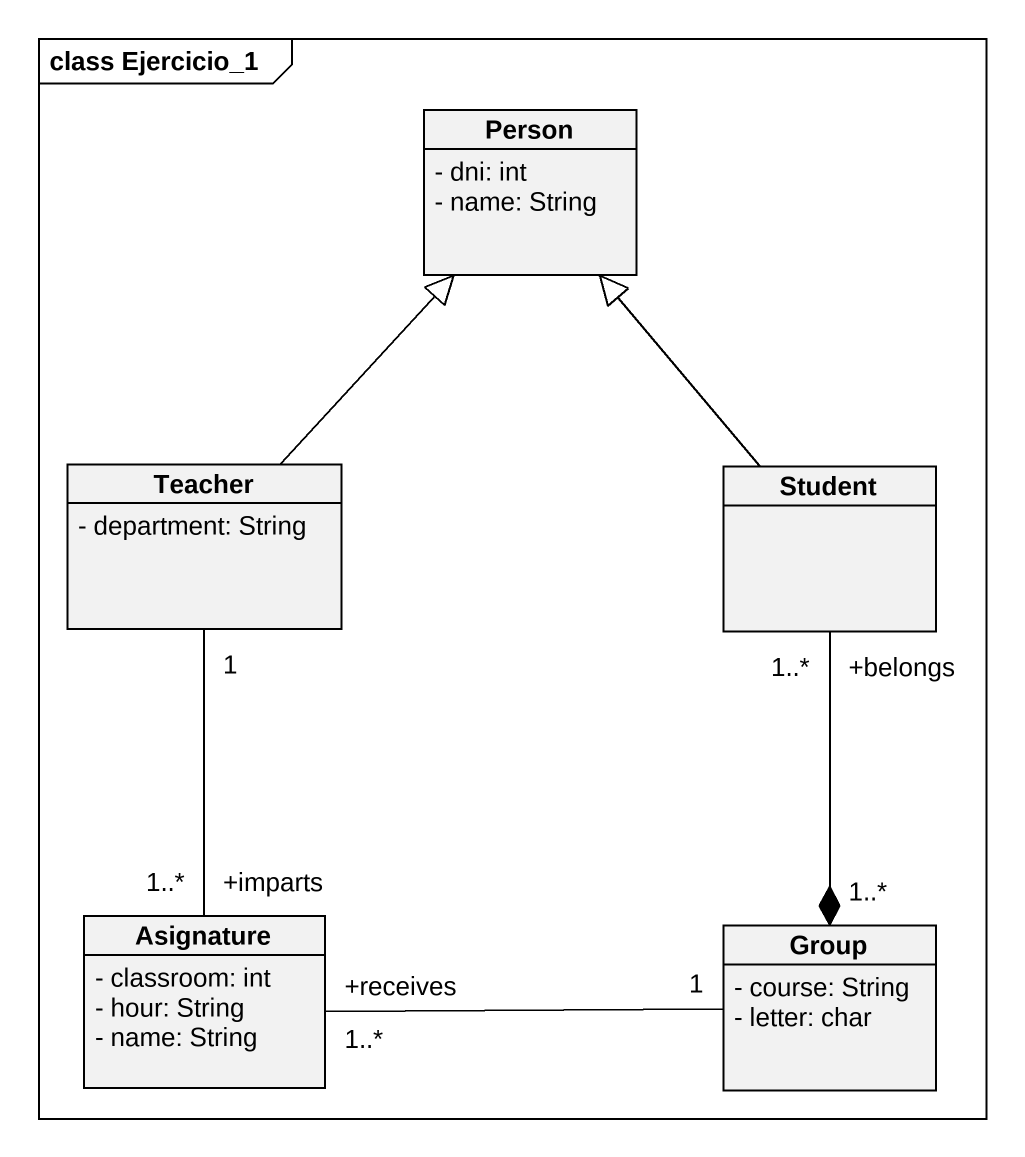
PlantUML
@startuml
mainframe class Ejercicio_1
hide circle
hide empty members
skinparam classAttributeIconSize 0
class "Person" as Person_ {
  - dni: int
  - name: String
}
class Teacher {
  - department: String
}
class Student
class Asignature {
  - classroom: int
  - hour: String
  - name: String
}
class "Group" as Group_ {
  - course: String
  - letter: char
}
Teacher -up-|> Person_
Student -up-|> Person_
Student "+belongs\n1..*" --* "1..*" Group_
Asignature "+imparts\n1..*" -up- "1" Teacher
Asignature "+receives\n1..*" -right- "1" Group_
@enduml
